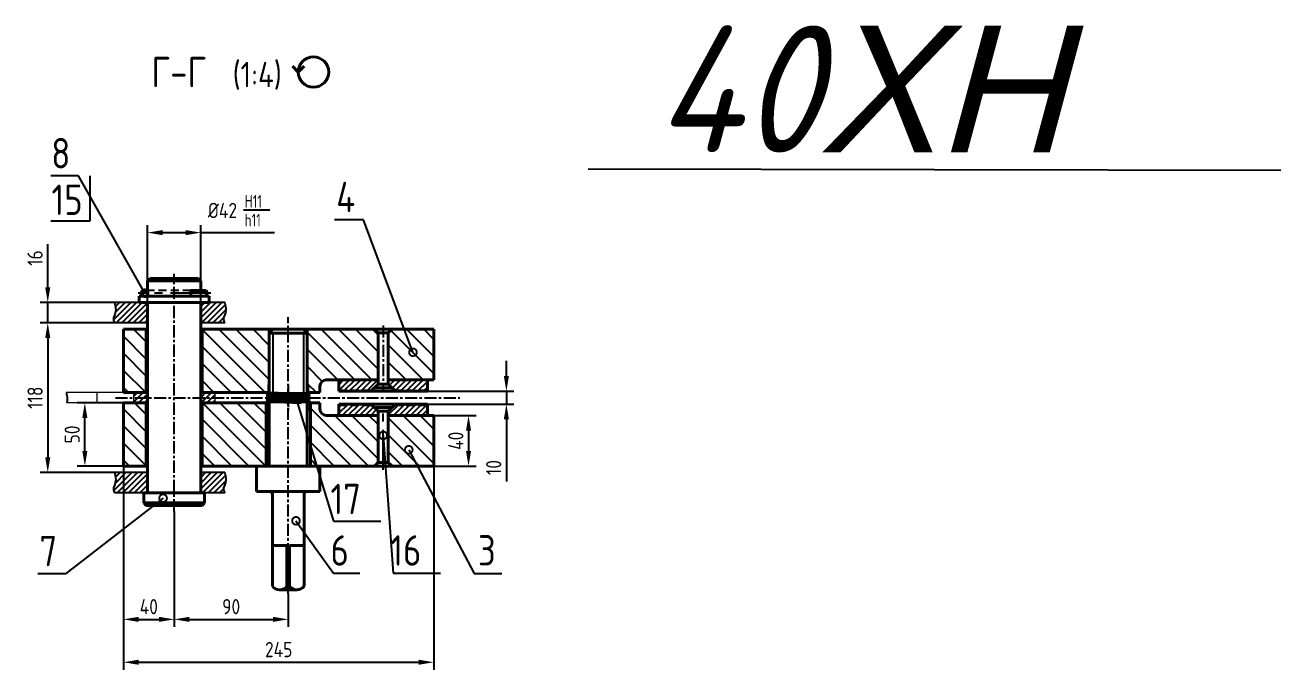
# Model space of a CAD drawing. Header units: millimetres. Extents: x 467 to 39028, y -12467 to 24298.
# Drawn here: x 29401 to 30393, y -1764 to -1256 of the extents above; entities that cross this region are included whole.
import ezdxf
from ezdxf.enums import TextEntityAlignment as Align

# ---------------------------------------------------------------- set-up
doc = ezdxf.new("R2010")
doc.units = ezdxf.units.MM
for name, pattern in [('AM_ISO08W050', [18, 12, -1.5, 3, -1.5]), ('AM_ISO08W050x2', [9, 6, -0.75, 1.5, -0.75]), ('CENTER', [50.8, 31.75, -6.35, 6.35, -6.35]), ('HIDDEN', [9.525, 6.35, -3.175])]:
    doc.linetypes.add(name, pattern=pattern)
for name, color, linetype, lineweight in [('AM_7N', 4, 'AM_ISO08W050', 25), ('AM_8N', 1, 'Continuous', 25), ('Con', 6, 'Continuous', 18), ('Cont', 6, 'Continuous', 40)]:
    doc.layers.add(name, color=color, linetype=linetype, lineweight=lineweight)
for name, color, linetype in [('Bord', 1, 'Continuous'), ('Cen', 5, 'CENTER'), ('Dim', 7, 'Continuous'), ('Hatch', 250, 'Continuous'), ('Hide', 250, 'HIDDEN'), ('Textb', 6, 'Continuous')]:
    doc.layers.add(name, color=color, linetype=linetype)
doc.styles.get("Standard").update_dxf_attribs({"font": 'ISOCP.SHX', "oblique": 15, "bigfont": 'bigfont.shx'})
doc.styles.add('Style1', font='romans.shx', dxfattribs={"width": 0.8})
doc.dimstyles.new('LIN_4', dxfattribs={"dimscale": 4, "dimtxt": 3, "dimasz": 3, "dimexe": 1.5, "dimexo": 0, "dimgap": 1, "dimtad": 1, "dimdec": 0, "dimzin": 13, "dimdsep": 46, "dimtxsty": 'Style1', "dimcen": 0, "dimclrt": 3, "dimadec": 0, "dimazin": 0, "dimtfac": 1, "dimtdec": 0, "dimtmove": 0, "dimatfit": 3, "dimfxl": 1, "dimtolj": 1, "dimtzin": 13, "dimarcsym": 0})
doc.dimstyles.new('Poz_15', dxfattribs={"dimscale": 15, "dimtxt": 6, "dimasz": 3, "dimexe": 1.25, "dimexo": 0, "dimgap": 1.5, "dimtad": 2, "dimtih": 1, "dimtoh": 1, "dimdec": 0, "dimtxsty": 'Style1', "dimblk": 'DOTSMALL', "dimcen": 2.5, "dimclrt": 6, "dimadec": 0, "dimazin": 0, "dimtfac": 1, "dimtdec": 0, "dimtmove": 0, "dimatfit": 3, "dimldrblk": 'DOTSMALL', "dimfxl": 1, "dimarcsym": 0})

# ---------------------------------------------------------------- blocks, each defined once
blk = doc.blocks.new('*D54')
at = {"layer": 'Defpoints', "color": 0, "transparency": 16777216}
for p in [(29519.09, -1639.21), (29609.09, -1704.27), (29609.09, -1724.38)]:
    blk.add_point(p, dxfattribs=at)
at = {"layer": 'Dim', "color": 0, "lineweight": -2, "transparency": 16777216}
for p, q in [((29519.09, -1639.21), (29519.09, -1730.38)), ((29609.09, -1704.27), (29609.09, -1730.38)), ((29531.09, -1724.38), (29597.09, -1724.38))]:
    blk.add_line(p, q, dxfattribs=at)
at = {"layer": 'Dim', "color": 0, "transparency": 16777216}
for points in [[(29531.09, -1722.38), (29531.09, -1726.38), (29519.09, -1724.38)], [(29597.09, -1722.38), (29597.09, -1726.38), (29609.09, -1724.38)]]:
    blk.add_solid(points, dxfattribs=at)
at = {"layer": 'Dim', "color": 3, "transparency": 16777216, "insert": (29564.09, -1714.38), "char_height": 12, "attachment_point": 5, "style": 'Style1'}
blk.add_mtext('90', dxfattribs=at)
blk = doc.blocks.new('*D55')
at = {"layer": 'Defpoints', "color": 0, "transparency": 16777216}
for p in [(29472.12, -1490.57), (29419.33, -1608.57), (29472.12, -1608.57)]:
    blk.add_point(p, dxfattribs=at)
at = {"layer": 'Dim', "color": 0, "lineweight": -2, "transparency": 16777216}
for p, q in [((29472.12, -1490.57), (29413.33, -1490.57)), ((29419.33, -1502.57), (29419.33, -1596.57)), ((29472.12, -1608.57), (29413.33, -1608.57))]:
    blk.add_line(p, q, dxfattribs=at)
at = {"layer": 'Dim', "color": 0, "transparency": 16777216}
for points in [[(29417.33, -1502.57), (29421.33, -1502.57), (29419.33, -1490.57)], [(29417.33, -1596.57), (29421.33, -1596.57), (29419.33, -1608.57)]]:
    blk.add_solid(points, dxfattribs=at)
at = {"layer": 'Dim', "color": 3, "transparency": 16777216, "insert": (29409.33, -1549.57), "char_height": 12, "attachment_point": 5, "rotation": 90, "style": 'Style1'}
blk.add_mtext('118', dxfattribs=at)
blk = doc.blocks.new('*D56')
at = {"layer": 'Defpoints', "color": 0, "transparency": 16777216}
for p in [(29448.6, -1553.57), (29479.09, -1553.57), (29479.09, -1603.57)]:
    blk.add_point(p, dxfattribs=at)
at = {"layer": 'Dim', "color": 0, "lineweight": -2, "transparency": 16777216}
for p, q in [((29479.09, -1553.57), (29442.6, -1553.57)), ((29448.6, -1591.57), (29448.6, -1565.57)), ((29479.09, -1603.57), (29442.6, -1603.57))]:
    blk.add_line(p, q, dxfattribs=at)
at = {"layer": 'Dim', "color": 0, "transparency": 16777216}
for points in [[(29446.6, -1565.57), (29450.6, -1565.57), (29448.6, -1553.57)], [(29446.6, -1591.57), (29450.6, -1591.57), (29448.6, -1603.57)]]:
    blk.add_solid(points, dxfattribs=at)
at = {"layer": 'Dim', "color": 3, "transparency": 16777216, "insert": (29438.6, -1578.57), "char_height": 12, "attachment_point": 5, "rotation": 90, "style": 'Style1'}
blk.add_mtext('50', dxfattribs=at)
blk = doc.blocks.new('*D57')
at = {"layer": 'Defpoints', "color": 0, "transparency": 16777216}
for p in [(29719.09, -1544.57), (29719.09, -1554.57), (29781.3, -1554.57)]:
    blk.add_point(p, dxfattribs=at)
at = {"layer": 'Dim', "color": 0, "lineweight": -2, "transparency": 16777216}
for p, q in [((29781.3, -1532.57), (29781.3, -1520.57)), ((29719.09, -1544.57), (29787.3, -1544.57)), ((29781.3, -1544.57), (29781.3, -1554.57)), ((29719.09, -1554.57), (29787.3, -1554.57)), ((29781.3, -1566.57), (29781.3, -1615.74))]:
    blk.add_line(p, q, dxfattribs=at)
at = {"layer": 'Dim', "color": 0, "transparency": 16777216}
for points in [[(29779.3, -1532.57), (29783.3, -1532.57), (29781.3, -1544.57)], [(29779.3, -1566.57), (29783.3, -1566.57), (29781.3, -1554.57)]]:
    blk.add_solid(points, dxfattribs=at)
at = {"layer": 'Dim', "color": 3, "transparency": 16777216, "insert": (29771.3, -1604.66), "char_height": 12, "attachment_point": 5, "rotation": 90, "style": 'Style1'}
blk.add_mtext('10', dxfattribs=at)
blk = doc.blocks.new('*D58')
at = {"layer": 'Defpoints', "color": 0, "transparency": 16777216}
for p in [(29479.09, -1603.57), (29519.09, -1639.21), (29519.09, -1724.38)]:
    blk.add_point(p, dxfattribs=at)
at = {"layer": 'Dim', "color": 0, "lineweight": -2, "transparency": 16777216}
for p, q in [((29479.09, -1603.57), (29479.09, -1730.38)), ((29519.09, -1639.21), (29519.09, -1730.38)), ((29491.09, -1724.38), (29507.09, -1724.38))]:
    blk.add_line(p, q, dxfattribs=at)
at = {"layer": 'Dim', "color": 0, "transparency": 16777216}
for points in [[(29491.09, -1722.38), (29491.09, -1726.38), (29479.09, -1724.38)], [(29507.09, -1722.38), (29507.09, -1726.38), (29519.09, -1724.38)]]:
    blk.add_solid(points, dxfattribs=at)
at = {"layer": 'Dim', "color": 3, "transparency": 16777216, "insert": (29499.09, -1714.38), "char_height": 12, "attachment_point": 5, "style": 'Style1'}
blk.add_mtext('40', dxfattribs=at)
blk = doc.blocks.new('*D59')
at = {"layer": 'Defpoints', "color": 0, "transparency": 16777216}
for p in [(29479.09, -1603.57), (29724.09, -1603.57), (29724.09, -1758.21)]:
    blk.add_point(p, dxfattribs=at)
at = {"layer": 'Dim', "color": 0, "lineweight": -2, "transparency": 16777216}
for p, q in [((29479.09, -1603.57), (29479.09, -1764.21)), ((29724.09, -1603.57), (29724.09, -1764.21)), ((29491.09, -1758.21), (29712.09, -1758.21))]:
    blk.add_line(p, q, dxfattribs=at)
at = {"layer": 'Dim', "color": 0, "transparency": 16777216}
for points in [[(29491.09, -1756.21), (29491.09, -1760.21), (29479.09, -1758.21)], [(29712.09, -1756.21), (29712.09, -1760.21), (29724.09, -1758.21)]]:
    blk.add_solid(points, dxfattribs=at)
at = {"layer": 'Dim', "color": 3, "transparency": 16777216, "insert": (29601.59, -1748.21), "char_height": 12, "attachment_point": 5, "style": 'Style1'}
blk.add_mtext('245', dxfattribs=at)
blk = doc.blocks.new('*D62')
at = {"layer": 'Defpoints', "color": 0, "transparency": 16777216}
for p in [(29724.09, -1563.57), (29724.09, -1603.57), (29751.41, -1603.57)]:
    blk.add_point(p, dxfattribs=at)
at = {"layer": 'Dim', "color": 0, "lineweight": -2, "transparency": 16777216}
for p, q in [((29724.09, -1563.57), (29757.41, -1563.57)), ((29751.41, -1575.57), (29751.41, -1591.57)), ((29724.09, -1603.57), (29757.41, -1603.57))]:
    blk.add_line(p, q, dxfattribs=at)
at = {"layer": 'Dim', "color": 0, "transparency": 16777216}
for points in [[(29749.41, -1575.57), (29753.41, -1575.57), (29751.41, -1563.57)], [(29749.41, -1591.57), (29753.41, -1591.57), (29751.41, -1603.57)]]:
    blk.add_solid(points, dxfattribs=at)
at = {"layer": 'Dim', "color": 3, "transparency": 16777216, "insert": (29741.41, -1583.57), "char_height": 12, "attachment_point": 5, "rotation": 90, "style": 'Style1'}
blk.add_mtext('40', dxfattribs=at)
blk = doc.blocks.new('*D63')
at = {"layer": 'Defpoints', "color": 0, "transparency": 16777216}
for p in [(29419.33, -1474.57), (29472.12, -1474.57), (29472.12, -1490.57)]:
    blk.add_point(p, dxfattribs=at)
at = {"layer": 'Dim', "color": 0, "lineweight": -2, "transparency": 16777216}
for p, q in [((29419.33, -1462.57), (29419.33, -1428.4)), ((29472.12, -1474.57), (29413.33, -1474.57)), ((29419.33, -1490.57), (29419.33, -1474.57)), ((29472.12, -1490.57), (29413.33, -1490.57)), ((29419.33, -1502.57), (29419.33, -1514.57))]:
    blk.add_line(p, q, dxfattribs=at)
at = {"layer": 'Dim', "color": 0, "transparency": 16777216}
for points in [[(29417.33, -1462.57), (29421.33, -1462.57), (29419.33, -1474.57)], [(29417.33, -1502.57), (29421.33, -1502.57), (29419.33, -1490.57)]]:
    blk.add_solid(points, dxfattribs=at)
at = {"layer": 'Dim', "color": 3, "transparency": 16777216, "insert": (29409.33, -1439.49), "char_height": 12, "attachment_point": 5, "rotation": 90, "style": 'Style1'}
blk.add_mtext('16', dxfattribs=at)
blk = doc.blocks.new('_DotSmall')
at = {"color": 0, "linetype": 'ByBlock', "const_width": 0.5}
blk.add_lwpolyline([(-0.0625, 0, 1), (0.0625, 0, 1)], format="xyb", close=True, dxfattribs=at)
blk = doc.blocks.new('1')
at = {"layer": 'Cont'}
for q in [(0.14, 4.02), (2.4, 4.02)]:
    blk.add_line((1.27, 2.88), q, dxfattribs=at)
blk.add_circle((4.27, 2.88), 3, dxfattribs=at)
blk = doc.blocks.new('ZNAK04')
at = {"layer": 'Cont'}
blk.add_blockref('1', (30.27, 0.21), dxfattribs=at)
at = {"layer": 'Textb', "style": 'Style1', "width": 0.8}
for tag, height, p in [('А-А', 6, (13.88, 0.1)), ('SC', 5, (28.73, 0.1))]:
    blk.add_attdef(tag, text='', height=height, dxfattribs=at).set_placement(p, align=Align.RIGHT)
blk.add_attdef('45%%D(1)', (38.24, 0.1), '', height=5, dxfattribs=at)

msp = doc.modelspace()

# ---------------------------------------------------------------- hatches: boundary and pattern name
at = {"layer": 'Hatch'}
h = msp.add_hatch(dxfattribs=at)
h.set_pattern_fill('ANSI31', color=256)
edge = h.paths.add_edge_path()
edge.add_line((29472.117, -1490.572), (29498.09, -1490.572))
edge.add_line((29498.09, -1490.572), (29498.09, -1474.572))
edge.add_line((29498.09, -1474.572), (29491.59, -1474.572))
edge.add_line((29491.59, -1474.572), (29472.117, -1474.572))
edge.add_spline(control_points=[(29472.117, -1474.572), (29472.739, -1477.264), (29473.792, -1481.818), (29470.406, -1487.086), (29471.687, -1489.697), (29472.117, -1490.572)], knot_values=[0, 0, 0, 0, 8.0265005, 13.5801425, 16.3809838, 16.3809838, 16.3809838, 16.3809838], degree=3, periodic=0)
edge = h.paths.add_edge_path()
edge.add_line((29540.09, -1490.572), (29559.007, -1490.572))
edge.add_spline(control_points=[(29559.007, -1490.572), (29558.577, -1489.697), (29557.296, -1487.086), (29560.682, -1481.818), (29559.629, -1477.264), (29559.007, -1474.572)], knot_values=[0, 0, 0, 0, 2.8008413, 8.3544833, 16.3809838, 16.3809838, 16.3809838, 16.3809838], degree=3, periodic=0)
edge.add_line((29559.007, -1474.572), (29540.09, -1474.572))
edge.add_line((29540.09, -1474.572), (29540.09, -1490.572))
edge = h.paths.add_edge_path()
edge.add_line((29498.09, -1608.572), (29472.117, -1608.572))
edge.add_spline(control_points=[(29472.117, -1608.572), (29472.739, -1611.264), (29473.792, -1615.818), (29470.406, -1621.086), (29471.687, -1623.697), (29472.117, -1624.572)], knot_values=[0, 0, 0, 0, 8.0265005, 13.5801425, 16.3809838, 16.3809838, 16.3809838, 16.3809838], degree=3, periodic=0)
edge.add_line((29472.117, -1624.572), (29498.09, -1624.572))
edge.add_line((29498.09, -1624.572), (29498.09, -1608.572))
edge = h.paths.add_edge_path()
edge.add_line((29559.007, -1608.572), (29540.09, -1608.572))
edge.add_line((29540.09, -1608.572), (29540.09, -1624.572))
edge.add_line((29540.09, -1624.572), (29559.007, -1624.572))
edge.add_spline(control_points=[(29559.007, -1624.572), (29558.577, -1623.697), (29557.296, -1621.086), (29560.682, -1615.818), (29559.629, -1611.264), (29559.007, -1608.572)], knot_values=[0, 0, 0, 0, 2.8008413, 8.3544833, 16.3809838, 16.3809838, 16.3809838, 16.3809838], degree=3, periodic=0)
h = msp.add_hatch(dxfattribs=at)
h.set_pattern_fill('ANSI31', color=256, scale=3, angle=90)
h.paths.add_polyline_path([(29479.09, -1545.572), (29497.09, -1545.572), (29497.09, -1495.572), (29479.09, -1495.572)])
h.paths.add_polyline_path([(29594.09, -1545.572), (29594.09, -1495.572), (29581.59, -1495.572), (29564.09, -1495.572), (29541.09, -1495.572), (29541.09, -1545.572), (29564.09, -1545.572)])
edge = h.paths.add_edge_path()
edge.add_line((29680.09, -1535.572), (29680.09, -1498.572))
edge.add_line((29680.09, -1498.572), (29677.09, -1495.572))
edge.add_line((29677.09, -1495.572), (29624.09, -1495.572))
edge.add_line((29624.09, -1495.572), (29624.09, -1545.572))
edge.add_line((29624.09, -1545.572), (29634.09, -1545.572))
edge.add_line((29634.09, -1545.572), (29634.09, -1540.572))
edge.add_arc((29639.09, -1540.572), 5, 90, 180, ccw=False)
edge.add_line((29639.09, -1535.572), (29680.09, -1535.572))
h.paths.add_polyline_path([(29724.09, -1535.572), (29724.09, -1495.572), (29691.09, -1495.572), (29688.09, -1498.572), (29688.09, -1535.572)])
h = msp.add_hatch(dxfattribs=at)
h.set_pattern_fill('ANSI31', color=256)
h.paths.add_polyline_path([(29680.09, -1538.868), (29680.09, -1535.572), (29649.09, -1535.572), (29649.09, -1543.572), (29675.385, -1543.572)])
h.paths.add_polyline_path([(29675.385, -1543.572), (29649.09, -1543.572), (29649.09, -1544.572), (29674.385, -1544.572)])
h.paths.add_polyline_path([(29719.09, -1535.572), (29688.09, -1535.572), (29688.09, -1538.868), (29692.794, -1543.572), (29719.09, -1543.572)])
h.paths.add_polyline_path([(29719.09, -1543.572), (29692.794, -1543.572), (29693.794, -1544.572), (29719.09, -1544.572)])
h = msp.add_hatch(dxfattribs=at)
h.set_pattern_fill('ANSI31', color=256)
h.set_pattern_definition([(45, (2140.8215, 10169.2926), (-2.24506403, 2.24506403), [])])
h.paths.add_polyline_path([(29497.09, -1545.572), (29487.09, -1545.572), (29487.09, -1549.572), (29497.09, -1549.572)])
h.paths.add_polyline_path([(29497.09, -1549.572), (29487.09, -1549.572), (29487.09, -1553.572), (29497.09, -1553.572)])
h.paths.add_polyline_path([(29551.09, -1545.572), (29541.09, -1545.572), (29541.09, -1549.572), (29551.09, -1549.572)])
h.paths.add_polyline_path([(29551.09, -1549.572), (29541.09, -1549.572), (29541.09, -1553.572), (29551.09, -1553.572)])
h = msp.add_hatch(dxfattribs=at)
h.set_pattern_fill('ANSI31', color=256, scale=3, angle=90)
h.set_pattern_definition([(135, (0, 10), (-6.735192, -6.735192), [])])
h.paths.add_polyline_path([(29497.09, -1553.572), (29479.09, -1553.572), (29479.59, -1603.572), (29497.59, -1603.572)])
h.paths.add_polyline_path([(29591.59, -1553.572), (29564.09, -1553.572), (29541.09, -1553.572), (29541.09, -1603.572), (29591.59, -1603.572)])
edge = h.paths.add_edge_path()
edge.add_line((29680.09, -1563.572), (29639.09, -1563.572))
edge.add_arc((29638.82, -1558.841), 4.738, 176.742596, 273.257404, ccw=False)
edge.add_line((29634.09, -1558.572), (29634.09, -1553.572))
edge.add_line((29634.09, -1553.572), (29626.59, -1553.572))
edge.add_line((29626.59, -1553.572), (29626.59, -1603.572))
edge.add_line((29626.59, -1603.572), (29634.09, -1603.572))
edge.add_line((29634.09, -1603.572), (29677.09, -1603.572))
edge.add_line((29677.09, -1603.572), (29680.09, -1600.572))
edge.add_line((29680.09, -1600.572), (29680.09, -1563.572))
h.paths.add_polyline_path([(29724.09, -1563.572), (29688.09, -1563.572), (29688.09, -1600.572), (29691.09, -1603.572), (29724.09, -1603.572)])
h = msp.add_hatch(dxfattribs=at)
h.set_pattern_fill('ANSI31', color=256)
h.paths.add_polyline_path([(29675.385, -1555.572), (29649.09, -1555.572), (29649.09, -1563.572), (29680.09, -1563.572), (29680.09, -1560.276)])
h.paths.add_polyline_path([(29719.09, -1555.572), (29692.794, -1555.572), (29688.09, -1560.276), (29688.09, -1563.572), (29717.638, -1563.572), (29719.09, -1563.572)])
h.paths.add_polyline_path([(29674.385, -1554.572), (29649.09, -1554.572), (29649.09, -1555.572), (29675.385, -1555.572)])
h.paths.add_polyline_path([(29719.09, -1554.572), (29693.794, -1554.572), (29692.794, -1555.572), (29719.09, -1555.572)])

# ---------------------------------------------------------------- linework, layer by layer
for p, q in [((29452.62, -1374.77), (29452.62, -1410.363)), ((29452.62, -1410.363), (29421.82, -1410.363))]:
    msp.add_line(p, q)
at = {"layer": 'AM_7N', "linetype": 'AM_ISO08W050x2'}
for p, q in [((29593.34, -1539.572), (29593.34, -1559.572)), ((29609.09, -1539.572), (29609.09, -1559.572)), ((29624.84, -1539.572), (29624.84, -1559.572))]:
    msp.add_line(p, q, dxfattribs=at)
at = {"layer": 'AM_8N'}
for p, q in [((29624.309, -1546.653), (29625.37, -1545.592)), ((29592.809, -1550.102), (29593.87, -1549.042)), ((29592.809, -1552.402), (29593.87, -1551.342)), ((29624.309, -1548.952), (29625.37, -1547.892)), ((29624.309, -1551.252), (29625.37, -1550.192)), ((29624.309, -1553.552), (29625.37, -1552.491))]:
    msp.add_line(p, q, dxfattribs=at)
at = {"layer": 'Bord', "color": 3}
msp.add_line((29573.861, -1401.549), (29594.577, -1401.549), dxfattribs=at)
at = {"layer": 'Bord'}
for p, q in [((29597.09, -1498.738), (29597.09, -1552.307)), ((29621.09, -1498.738), (29621.09, -1552.307))]:
    msp.add_line(p, q, dxfattribs=at)
for points in [[(29472.117, -1474.572), (29472.739, -1477.264), (29473.792, -1481.818), (29470.406, -1487.086), (29471.687, -1489.697), (29472.117, -1490.572)], [(29559.007, -1474.572), (29559.629, -1477.264), (29560.682, -1481.818), (29557.296, -1487.086), (29558.577, -1489.697), (29559.007, -1490.572)], [(29472.117, -1608.572), (29472.739, -1611.264), (29473.792, -1615.818), (29470.406, -1621.086), (29471.687, -1623.697), (29472.117, -1624.572)], [(29559.007, -1608.572), (29559.629, -1611.264), (29560.682, -1615.818), (29557.296, -1621.086), (29558.577, -1623.697), (29559.007, -1624.572)]]:
    msp.add_open_spline(points, degree=3, knots=[0, 0, 0, 0, 8.0265005, 13.5801425, 16.3809838, 16.3809838, 16.3809838, 16.3809838], dxfattribs=at)
msp.add_open_spline([(29433.807, -1545.572), (29434.429, -1548.26), (29435.051, -1550.949), (29434.329, -1553.572)], degree=3, dxfattribs=at)
at = {"layer": 'Cen', "ltscale": 0.3}
for p, q in [((29519.09, -1639.211), (29519.09, -1451.837)), ((29609.09, -1704.27), (29609.09, -1486.134)), ((29684.09, -1492.572), (29684.09, -1545.572)), ((29472.722, -1549.572), (29744.482, -1549.572))]:
    msp.add_line(p, q, dxfattribs=at)
at = {"layer": 'Cen'}
for p, q in [((29548.009, -1467.241), (29490.681, -1467.241)), ((29684.09, -1606.572), (29684.09, -1553.572))]:
    msp.add_line(p, q, dxfattribs=at)
at = {"layer": 'Con'}
for p, q in [((29479.09, -1545.572), (29433.807, -1545.572)), ((29458.386, -1553.572), (29458.386, -1545.572)), ((29487.09, -1545.572), (29487.09, -1553.572)), ((29551.09, -1545.572), (29551.09, -1553.572)), ((29594.09, -1545.572), (29624.33, -1545.572)), ((29479.09, -1553.572), (29434.329, -1553.572)), ((29624.33, -1553.572), (29594.09, -1553.572))]:
    msp.add_line(p, q, dxfattribs=at)
at = {"layer": 'Cont'}
for p, q in [((29498.09, -1457.491), (29500.09, -1455.491)), ((29500.09, -1455.491), (29538.09, -1455.491)), ((29540.09, -1457.491), (29538.09, -1455.491)), ((29498.09, -1464.991), (29495.84, -1464.991)), ((29498.09, -1457.491), (29540.09, -1457.491)), ((29498.09, -1457.491), (29498.09, -1469.491)), ((29532.215, -1469.491), (29532.215, -1464.991)), ((29544.453, -1464.991), (29532.215, -1464.991)), ((29540.09, -1457.491), (29540.09, -1464.991)), ((29546.59, -1469.491), (29491.59, -1469.491)), ((29491.59, -1469.491), (29491.59, -1474.491)), ((29546.59, -1474.572), (29491.59, -1474.572)), ((29498.09, -1474.572), (29498.09, -1495.572)), ((29540.09, -1474.572), (29540.09, -1495.572)), ((29546.59, -1469.491), (29546.59, -1474.491)), ((29479.09, -1495.572), (29498.09, -1495.572)), ((29479.09, -1495.572), (29479.09, -1545.572)), ((29497.09, -1495.572), (29497.09, -1545.572)), ((29498.09, -1495.572), (29498.09, -1603.572)), ((29540.09, -1495.572), (29540.09, -1558.572)), ((29540.09, -1495.572), (29564.09, -1495.572)), ((29541.09, -1545.572), (29541.09, -1495.572)), ((29564.09, -1495.572), (29724.09, -1495.572)), ((29594.09, -1603.572), (29594.09, -1495.572)), ((29597.09, -1495.572), (29594.09, -1498.66)), ((29621.09, -1495.572), (29624.09, -1498.738)), ((29624.09, -1603.572), (29624.09, -1495.572)), ((29677.09, -1495.572), (29680.09, -1498.572)), ((29691.09, -1495.572), (29688.09, -1498.572)), ((29724.09, -1535.572), (29724.09, -1495.572)), ((29624.09, -1498.738), (29594.09, -1498.738)), ((29680.09, -1498.572), (29688.09, -1498.572)), ((29680.09, -1498.572), (29680.09, -1538.868)), ((29688.09, -1498.572), (29688.09, -1538.868)), ((29680.09, -1535.572), (29639.09, -1535.572)), ((29649.09, -1535.572), (29649.09, -1544.572)), ((29724.09, -1535.572), (29688.09, -1535.572)), ((29719.09, -1544.572), (29719.09, -1535.572)), ((29479.09, -1545.572), (29498.09, -1545.572)), ((29479.09, -1545.572), (29498.09, -1545.572)), ((29540.09, -1545.572), (29564.09, -1545.572)), ((29564.09, -1545.572), (29594.09, -1545.572)), ((29593.312, -1545.722), (29624.812, -1546.872)), ((29624.09, -1545.572), (29634.09, -1545.572)), ((29634.09, -1545.572), (29634.09, -1540.572)), ((29649.09, -1544.572), (29719.09, -1544.572)), ((29674.385, -1544.572), (29680.09, -1538.868)), ((29691.09, -1541.868), (29677.09, -1541.868)), ((29680.09, -1538.868), (29688.09, -1538.868)), ((29693.794, -1544.572), (29688.09, -1538.868)), ((29479.09, -1553.572), (29498.09, -1553.572)), ((29479.09, -1603.572), (29479.09, -1553.572)), ((29479.09, -1553.572), (29498.09, -1553.572)), ((29497.09, -1553.572), (29497.09, -1603.572)), ((29540.09, -1553.572), (29564.09, -1553.572)), ((29541.09, -1603.572), (29541.09, -1553.572)), ((29564.09, -1553.572), (29594.09, -1553.572)), ((29591.59, -1553.572), (29591.59, -1603.572)), ((29592.809, -1547.803), (29593.87, -1546.742)), ((29593.312, -1548.022), (29624.812, -1549.172)), ((29593.312, -1550.322), (29624.812, -1551.471)), ((29593.312, -1552.621), (29619.354, -1553.572)), ((29624.867, -1547.673), (29593.367, -1546.523)), ((29624.867, -1549.972), (29593.367, -1548.823)), ((29624.867, -1552.272), (29593.367, -1551.122)), ((29594.09, -1552.307), (29624.09, -1552.307)), ((29624.09, -1553.572), (29634.09, -1553.572)), ((29626.59, -1553.572), (29626.59, -1603.572)), ((29634.09, -1553.572), (29634.09, -1558.572)), ((29649.09, -1563.572), (29649.09, -1554.572)), ((29649.09, -1554.572), (29719.09, -1554.572)), ((29674.385, -1554.572), (29680.09, -1560.276)), ((29693.794, -1554.572), (29688.09, -1560.276)), ((29719.09, -1554.572), (29719.09, -1563.572)), ((29540.09, -1558.572), (29540.09, -1624.572)), ((29680.09, -1563.572), (29639.09, -1563.572)), ((29649.09, -1563.572), (29680.09, -1563.572)), ((29691.09, -1557.276), (29677.09, -1557.276)), ((29680.09, -1560.276), (29688.09, -1560.276)), ((29680.09, -1600.572), (29680.09, -1560.276)), ((29688.09, -1600.572), (29688.09, -1560.276)), ((29717.638, -1563.572), (29688.09, -1563.572)), ((29688.09, -1563.572), (29724.09, -1563.572)), ((29724.09, -1563.572), (29724.09, -1603.572)), ((29479.09, -1603.572), (29498.09, -1603.572)), ((29498.09, -1603.572), (29498.09, -1624.572)), ((29540.09, -1603.572), (29724.09, -1603.572)), ((29584.09, -1603.572), (29634.09, -1603.572)), ((29584.09, -1623.572), (29584.09, -1603.572)), ((29634.09, -1603.572), (29634.09, -1623.572)), ((29677.09, -1603.572), (29680.09, -1600.572)), ((29680.09, -1600.572), (29688.09, -1600.572)), ((29691.09, -1603.572), (29688.09, -1600.572)), ((29543.09, -1624.572), (29495.09, -1624.572)), ((29495.09, -1624.572), (29495.09, -1632.572)), ((29543.09, -1624.572), (29543.09, -1632.572)), ((29623.59, -1623.572), (29584.09, -1623.572)), ((29634.09, -1623.572), (29623.59, -1623.572)), ((29495.09, -1632.572), (29543.09, -1632.572)), ((29495.09, -1632.572), (29497.09, -1634.572)), ((29541.09, -1634.572), (29497.09, -1634.572)), ((29543.09, -1632.572), (29541.09, -1634.572)), ((29596.59, -1643.779), (29596.59, -1625.572)), ((29621.59, -1643.866), (29621.59, -1625.572)), ((29596.59, -1698.243), (29596.59, -1643.779)), ((29621.59, -1698.243), (29621.59, -1643.866)), ((29608.09, -1666.019), (29596.59, -1666.019)), ((29608.09, -1698.243), (29608.09, -1666.019)), ((29610.09, -1666.019), (29621.59, -1666.019)), ((29610.09, -1698.243), (29610.09, -1666.019)), ((29609.09, -1701.019), (29602.34, -1701.019)), ((29609.09, -1701.019), (29615.84, -1701.019))]:
    msp.add_line(p, q, dxfattribs=at)
at = {"layer": 'Cont', "linetype": 'Continuous', "lineweight": 25}
for p, q in [((29559.007, -1474.572), (29472.117, -1474.572)), ((29498.09, -1490.572), (29472.117, -1490.572)), ((29559.007, -1490.572), (29540.09, -1490.572)), ((29498.09, -1608.572), (29472.117, -1608.572)), ((29559.007, -1608.572), (29540.09, -1608.572)), ((29559.007, -1624.572), (29472.117, -1624.572))]:
    msp.add_line(p, q, dxfattribs=at)
at = {"layer": 'Cont'}
for centre in [(29593.34, -1547.272), (29593.34, -1549.572), (29593.34, -1551.872), (29624.84, -1548.422), (29624.84, -1550.722)]:
    msp.add_circle(centre, 0.75, dxfattribs=at)
for centre, radius, start, end in [((29495.84, -1467.241), 2.25, 90, 270), ((29540.466, -1466.955), 4.445, 325.221848, 26.228497), ((29639.09, -1540.572), 5, 90, 180), ((29593.34, -1544.972), 0.75, 233.086798, 306.913202), ((29593.34, -1544.972), 0.75, 233.086798, 267.909332), ((29624.84, -1546.122), 0.75, 132.804743, 47.195257), ((29624.84, -1546.122), 0.75, 267.909332, 47.195257), ((29593.34, -1547.272), 0.75, 87.909332, 267.909332), ((29593.34, -1549.572), 0.75, 87.909332, 267.909332), ((29593.34, -1551.872), 0.75, 87.909332, 267.909332), ((29624.84, -1553.022), 0.75, 312.804743, 227.195257), ((29624.84, -1548.422), 0.75, 267.909332, 87.909332), ((29624.84, -1550.722), 0.75, 267.909332, 87.909332), ((29624.84, -1553.022), 0.75, 312.804743, 87.909332), ((29639.09, -1558.572), 5, 180, 270), ((29594.59, -1625.572), 2, 0, 90), ((29623.59, -1625.572), 2, 90, 180), ((29602.34, -1693.677), 7.342, 218.449508, 321.550492), ((29609.049, -1697.816), 1.05, 203.985327, 272.198705), ((29609.13, -1697.816), 1.05, 267.801295, 336.014673), ((29615.84, -1693.677), 7.342, 218.449508, 321.550492)]:
    msp.add_arc(centre, radius, start, end, dxfattribs=at)
at = {"layer": 'Defpoints'}
msp.add_line((29845.935, -1369.052), (30392.558, -1370.115), dxfattribs=at)
at = {"layer": 'Dim'}
for p, q in [((29498.09, -1485.072), (29498.09, -1413.443)), ((29540.09, -1485.072), (29540.09, -1413.443)), ((29510.09, -1419.443), (29528.09, -1419.443)), ((29540.09, -1419.443), (29598.225, -1419.443))]:
    msp.add_line(p, q, dxfattribs=at)
for points in [[(29510.09, -1417.443), (29510.09, -1421.443), (29498.09, -1419.443)], [(29528.09, -1417.443), (29528.09, -1421.443), (29540.09, -1419.443)]]:
    msp.add_solid(points, dxfattribs=at)
at = {"layer": 'Hide'}
for p, q in [((29532.215, -1464.991), (29498.09, -1464.991)), ((29649.09, -1543.572), (29675.385, -1543.572)), ((29692.794, -1543.572), (29719.09, -1543.572)), ((29649.09, -1555.572), (29675.385, -1555.572)), ((29692.794, -1555.572), (29719.09, -1555.572))]:
    msp.add_line(p, q, dxfattribs=at)

# ---------------------------------------------------------------- block references
ref = msp.add_blockref('ZNAK04', (29490.897, -1305.149), dxfattribs=dict(xscale=4, yscale=4, zscale=4))
ref.add_attrib('А-А', 'Г-Г', dxfattribs={"layer": 'Textb', "height": 24, "style": 'Style1', "width": 0.8}).set_placement((29544.539, -1304.75), align=Align.RIGHT)
ref.add_attrib('SC', '(1:4)', dxfattribs={"layer": 'Textb', "height": 20, "style": 'Style1', "width": 0.8}).set_placement((29604.023, -1304.75), align=Align.RIGHT)

# ---------------------------------------------------------------- texts
at = {"layer": 'Bord', "color": 3, "style": 'Style1', "width": 0.7}
for s, p in [('H11', (29574.797, -1399.76)), ('h11', (29574.797, -1414.583))]:
    msp.add_text(s, height=10, dxfattribs=at).set_placement(p)
at = {"layer": 'Defpoints', "insert": (29898.409, -1256.145), "char_height": 100, "width": 61.00996, "attachment_point": 1}
msp.add_mtext('{\\Fisocp,bigfont|c204;40\\fArial|b0|i0|c204|p34;ХН}', dxfattribs=at)
at = {"layer": 'Dim', "color": 6, "char_height": 24, "style": 'Style1'}
for s, insert, attachment_point in [('8', (29437.17, -1368.77), 9), ('15', (29446.847, -1405.533), 9), ('4', (29662.016, -1403.288), 9), ('17', (29642.482, -1641.502), 7), ('7', (29426.768, -1682.529), 9), ('6', (29642.482, -1682.056), 7), ('3', (29758.846, -1681.913), 7)]:
    msp.add_mtext(s, dxfattribs=dict(at, insert=insert, attachment_point=attachment_point))
at = {"layer": 'Dim', "color": 3, "insert": (29557.247, -1401.958), "char_height": 12, "attachment_point": 5, "style": 'Style1'}
msp.add_mtext('%%c42', dxfattribs=at)
at = {"layer": 'Dim', "color": 6, "insert": (29689.671, -1682.056), "char_height": 24, "width": 7.91008, "attachment_point": 7, "style": 'Style1'}
msp.add_mtext('16', dxfattribs=at)

# ---------------------------------------------------------------- dimensions: what is measured, and where the dimension line sits
at = {"layer": 'Dim'}
for base, p1, p2, angle, picture, middle in [((29419.332, -1474.572), (29472.117, -1490.572), (29472.117, -1474.572), 90, '*D63', (29409.332, -1439.486)), ((29419.332, -1608.572), (29472.117, -1490.572), (29472.117, -1608.572), 90, '*D55', (29409.332, -1549.572)), ((29448.597, -1553.572), (29479.09, -1603.572), (29479.09, -1553.572), 90, '*D56', (29438.597, -1578.572)), ((29751.414, -1603.572), (29724.09, -1563.572), (29724.09, -1603.572), 90, '*D62', (29741.414, -1583.572)), ((29519.09, -1724.379), (29479.09, -1603.572), (29519.09, -1639.211), 0, '*D58', (29499.09, -1714.379)), ((29724.09, -1758.208), (29479.09, -1603.572), (29724.09, -1603.572), 0, '*D59', (29601.59, -1748.208))]:
    dim = msp.add_linear_dim(base=base, p1=p1, p2=p2, angle=angle, dimstyle='LIN_4', override={"dimtp": 0.1, "dimtm": 0.1, "dimtfac": 0.71, "dimtdec": 2, "dimtolj": 0, "dimtzin": 8}, dxfattribs=at)
    dim.commit()
    dim.dimension.update_dxf_attribs({"geometry": picture, "text_midpoint": middle})
dim = msp.add_linear_dim(base=(29781.301, -1554.572), p1=(29719.09, -1544.572), p2=(29719.09, -1554.572), angle=90, dimstyle='LIN_4', override={"dimtp": 0.1, "dimtm": 0.1, "dimtfac": 0.71, "dimtdec": 2, "dimtolj": 0, "dimtzin": 8}, dxfattribs=at)
dim.commit()
dim.dimension.update_dxf_attribs({"geometry": '*D57', "text_midpoint": (29781.301, -1604.658), "dimtype": 160})
dim = msp.add_linear_dim(base=(29609.09, -1724.379), p1=(29519.09, -1639.211), p2=(29609.09, -1704.27), dimstyle='LIN_4', override={"dimtp": 0.1, "dimtm": 0.1, "dimtfac": 0.71, "dimtdec": 2, "dimtolj": 0, "dimtzin": 8}, dxfattribs=at)
dim.commit()
dim.dimension.update_dxf_attribs({"geometry": '*D54', "text_midpoint": (29564.09, -1714.379)})

# ---------------------------------------------------------------- leaders
at = {"layer": 'Dim', "annotation_type": 0, "has_hookline": 1}
for points, hookline_direction, text_width in [([(29495.84, -1467.21), (29443.62, -1374.77), (29440.62, -1374.77)], 1, 12.8), ([(29707.577, -1513.816), (29668.465, -1409.288), (29665.465, -1409.288)], 1, 13.714), ([(29615.222, -1549.572), (29644.775, -1646.941), (29647.775, -1646.941)], 0, 28.343), ([(29684.09, -1579.344), (29691.964, -1688.056), (29694.964, -1688.056)], 0, 28.343), ([(29704.269, -1590.659), (29755.846, -1688.191), (29758.846, -1688.191)], 0, 12.8), ([(29510.379, -1628.825), (29433.217, -1688.529), (29430.217, -1688.529)], 1, 12.8), ([(29615.222, -1646.67), (29644.775, -1688.056), (29647.775, -1688.056)], 0, 11.886)]:
    msp.add_leader(points, dimstyle='Poz_15', override={"dimscale": 4, "dimgap": 1.5, "dimtad": 1}, dxfattribs=dict(at, hookline_direction=hookline_direction, text_width=text_width))

doc.saveas('drawing.dxf')
